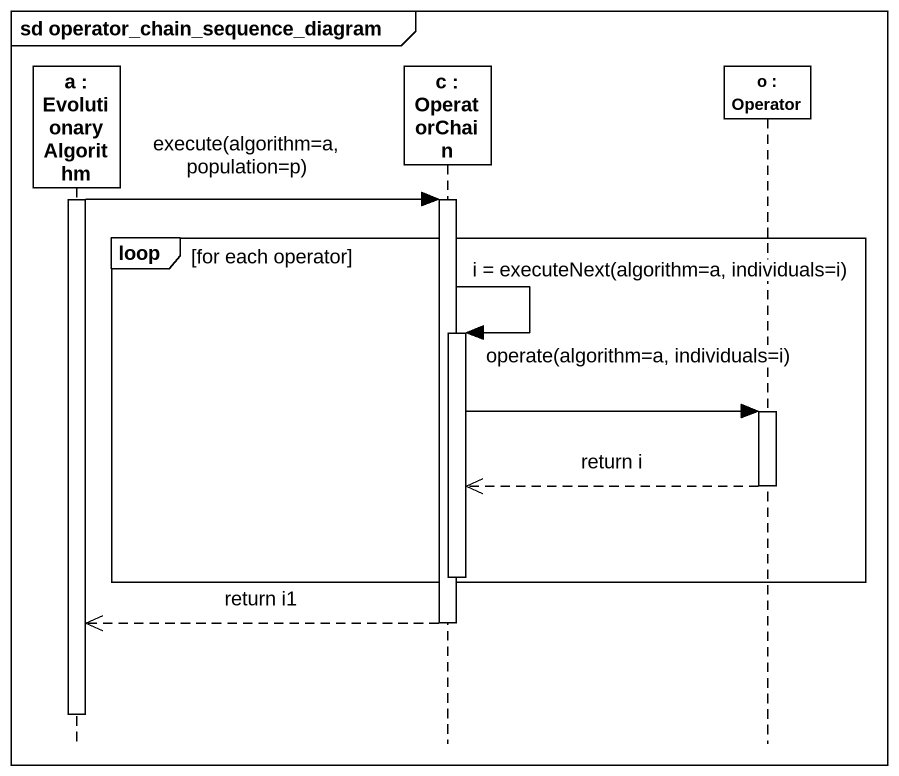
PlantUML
@startuml
mainframe sd operator_chain_sequence_diagram
hide footbox
participant "a : EvolutionaryAlgorithm" as a #FFFFFF
participant "c : OperatorChain" as c #FFFFFF
participant "o : Operator" as o_ #FFFFFF

activate a
a -> c : execute(algorithm=a, population=p)
activate c
loop for each operator
  c -> c : i = executeNext(algorithm=a, individuals=i)
  activate c
  c -> o_ : operate(algorithm=a, individuals=i)
  activate o_
  o_ -->> c : return i
  deactivate o_
  deactivate c
end
c -->> a : return i1
deactivate c
deactivate a
@enduml
